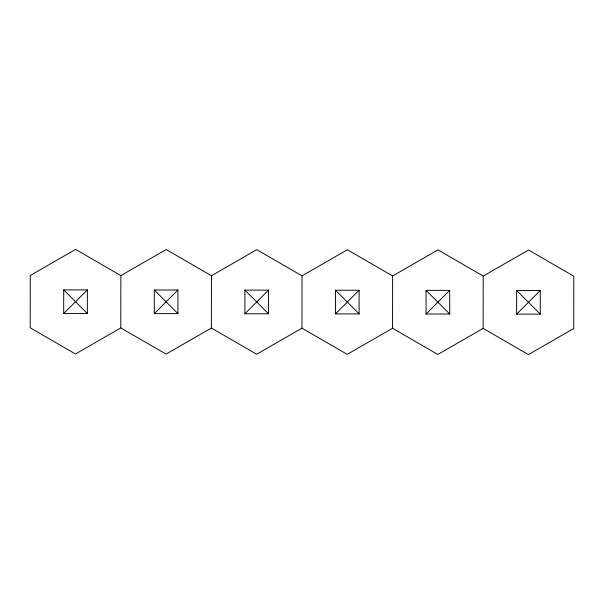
<?xml version="1.0" encoding="UTF-8"?>
<svg xmlns="http://www.w3.org/2000/svg" width="604" height="604" viewBox="0 0 604 604"><rect width="100%" height="100%" fill="white"/><g stroke="black" fill="none" stroke-linecap="round" stroke-linejoin="round"><path stroke-width="0.91" d="M120.785 327.912L120.86 275.613L75.598 249.399L30.268 275.492L30.2 327.791L75.462 354.004L120.785 327.912L166.047 354.125L211.377 328.032L256.64 354.238L301.962 328.153L302.038 275.847L256.776 249.641L211.445 275.734L166.183 249.52L120.86 275.613M211.377 328.032L211.445 275.734M392.555 328.266L392.623 275.968L437.953 249.875L483.215 276.088L528.538 249.996L573.8 276.209L573.732 328.508L528.402 354.601L483.14 328.387L437.817 354.48L392.555 328.266L347.224 354.359L301.962 328.153M483.14 328.387L483.215 276.088M87.353 289.882L63.707 313.521L63.707 289.882L87.353 289.882L87.353 313.521L63.707 313.521M177.938 290.003L154.299 313.642L154.299 290.003L177.938 290.003L177.938 313.642L154.299 313.642M268.531 290.116L244.884 313.763L244.884 290.116L268.531 290.116L268.531 313.763L244.884 313.763M359.116 290.237L335.469 313.884L335.469 290.237L359.116 290.237L359.116 313.884L335.469 313.884M449.701 290.358L426.062 313.997L426.062 290.358L449.701 290.358L449.701 313.997L426.062 313.997M540.293 290.479L516.646 314.118L516.646 290.479L540.293 290.479L540.293 314.118L516.646 314.118M302.038 275.847L347.36 249.762L392.623 275.968M516.646 290.479L540.293 314.118M426.062 290.358L449.701 313.997M335.469 290.237L359.116 313.884M244.884 290.116L268.531 313.763M154.299 290.003L177.938 313.642M63.707 289.882L87.353 313.521"/></g></svg>
